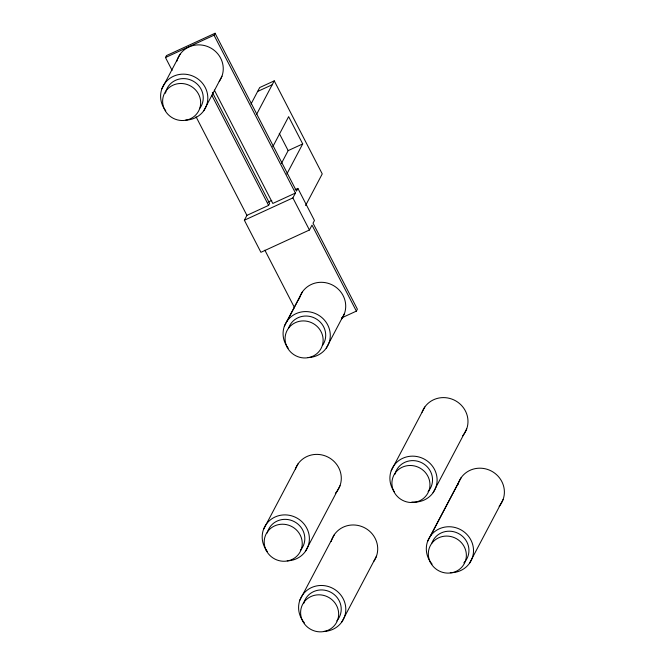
<?xml version="1.0" encoding="UTF-8"?>
<svg xmlns="http://www.w3.org/2000/svg" width="665" height="665" viewBox="0 0 665 665"><rect width="100%" height="100%" fill="white"/><g stroke="black" fill="none" stroke-linecap="round" stroke-linejoin="round"><path stroke-width="1" d="M341.419 318.003L356.365 311.129L312.001 225.119L309.433 229.999L260.921 252.309L244.371 220.223L246.915 215.36L268.61 205.385L269.641 203.432L212.343 92.352M172.102 70.365L165.477 57.531L166.508 55.577L215.069 33.25L296.482 191.088L297.895 188.403L314.445 220.489L313.024 223.174L357.388 309.183L356.365 311.129M161.894 88.794L180.082 54.264M165.477 57.531L214.039 35.203L215.069 33.25M203.781 110.722L221.969 76.184M251.029 103.998L259.699 87.547L274.254 80.856L322.242 173.906L305.559 205.552M256.599 114.347L274.254 80.856M272.758 146.782L288.643 116.649L302.708 143.923L286.823 174.055M281.42 163.399L288.161 150.614L302.708 143.923M244.371 220.223L292.883 197.912L295.451 193.041L214.039 35.203M287.114 320.962L302.542 291.686M284.354 326.224L299.79 296.947M326.249 348.152L344.437 313.614M263.473 529.531L298.12 463.771M305.36 551.46L340.015 485.699M299.882 600.121L334.528 534.361M391.186 470.795L424.81 406.988M341.768 622.049L376.423 556.289M433.073 492.723L466.697 428.917M430.346 536.123L461.219 477.578M427.595 541.385L458.468 482.84M469.482 563.313L503.106 499.506M257.646 91.446L272.193 84.754M268.045 202.135L271.777 200.414M295.102 189.691L297.895 188.403M295.451 193.041L272.816 203.448L214.338 90.091M279.25 133.341L288.161 150.614M292.883 197.912L309.433 229.999M211.786 95.22L268.61 205.385M196.034 116.749L246.915 215.36M264.878 250.19L294.595 307.837M304.379 622.839A23.849 22.743 27.8 0 1 310.937 587.835A23.849 22.743 27.8 0 1 344.894 602.989A23.849 22.743 27.8 0 1 323.639 631.434M331.195 541.518A23.849 22.743 27.8 0 1 363.713 527.337A23.849 22.743 27.8 0 1 373.672 561.551M303.664 603.579A19.219 18.329 27.8 0 1 330.696 592.207A19.219 18.329 27.8 0 1 336.773 620.911M267.255 532.989A19.219 18.329 27.8 0 1 294.287 521.626A19.219 18.329 27.8 0 1 300.372 550.321M267.313 551.46A23.849 22.743 27.8 0 1 275.135 516.963A23.849 22.743 27.8 0 1 308.577 532.731A23.849 22.743 27.8 0 1 287.23 560.844M295.368 469.033A23.849 22.743 27.8 0 1 329.591 457.986A23.849 22.743 27.8 0 1 335.368 493.264M432.092 564.103A23.849 22.743 27.8 0 1 438.958 528.958A23.849 22.743 27.8 0 1 472.79 544.909A23.849 22.743 27.8 0 1 450.313 572.698M457.877 484.727A23.849 22.743 27.8 0 1 491.327 471.019A23.849 22.743 27.8 0 1 499.132 506.323M431.926 543.006A19.219 18.329 27.8 0 1 459.723 534.228A19.219 18.329 27.8 0 1 463.829 562.881M394.968 474.253A19.219 18.329 27.8 0 1 422.001 462.89A19.219 18.329 27.8 0 1 428.085 491.593M394.403 491.909A23.849 22.743 27.8 0 1 404.411 457.587A23.849 22.743 27.8 0 1 436.805 476.298A23.849 22.743 27.8 0 1 411.851 501.984M422.059 412.25A23.849 22.743 27.8 0 1 455.824 400.929A23.849 22.743 27.8 0 1 462.724 435.741M299.208 298.843A23.849 22.743 27.8 0 1 331.727 284.67A23.849 22.743 27.8 0 1 341.685 318.876M288.203 348.152A23.849 22.743 27.8 0 1 296.025 313.656A23.849 22.743 27.8 0 1 329.466 329.416A23.849 22.743 27.8 0 1 308.111 357.537M288.685 327.837A19.219 18.329 27.8 0 1 315.177 318.311A19.219 18.329 27.8 0 1 322.45 345.517M176.74 61.413A23.849 22.743 27.8 0 1 209.259 47.24A23.849 22.743 27.8 0 1 219.217 81.446M165.735 110.722A23.849 22.743 27.8 0 1 173.557 76.226A23.849 22.743 27.8 0 1 207.006 91.994A23.849 22.743 27.8 0 1 185.651 120.107M165.477 93.2A19.219 18.329 27.8 0 1 191.345 80.232A19.219 18.329 27.8 0 1 199.99 108.087M302.525 620.794A19.219 18.329 27.8 0 0 335.401 624.294A19.219 18.329 27.8 0 0 320.962 594.917A19.219 18.329 27.8 0 0 302.525 620.794M266.116 550.204A19.219 18.329 27.8 0 0 298.992 553.704A19.219 18.329 27.8 0 0 284.553 524.328A19.219 18.329 27.8 0 0 266.116 550.204M430.238 562.058A19.219 18.329 27.8 0 0 463.114 565.558A19.219 18.329 27.8 0 0 448.675 536.181A19.219 18.329 27.8 0 0 430.238 562.058M393.83 491.468A19.219 18.329 27.8 0 0 426.706 494.968A19.219 18.329 27.8 0 0 412.267 465.591A19.219 18.329 27.8 0 0 393.83 491.468M286.997 346.897A19.219 18.329 27.8 0 0 319.882 350.397A19.219 18.329 27.8 0 0 305.443 321.02A19.219 18.329 27.8 0 0 286.997 346.897M164.538 109.467A19.219 18.329 27.8 0 0 197.414 112.967A19.219 18.329 27.8 0 0 182.975 83.591A19.219 18.329 27.8 0 0 164.538 109.467"/></g></svg>
